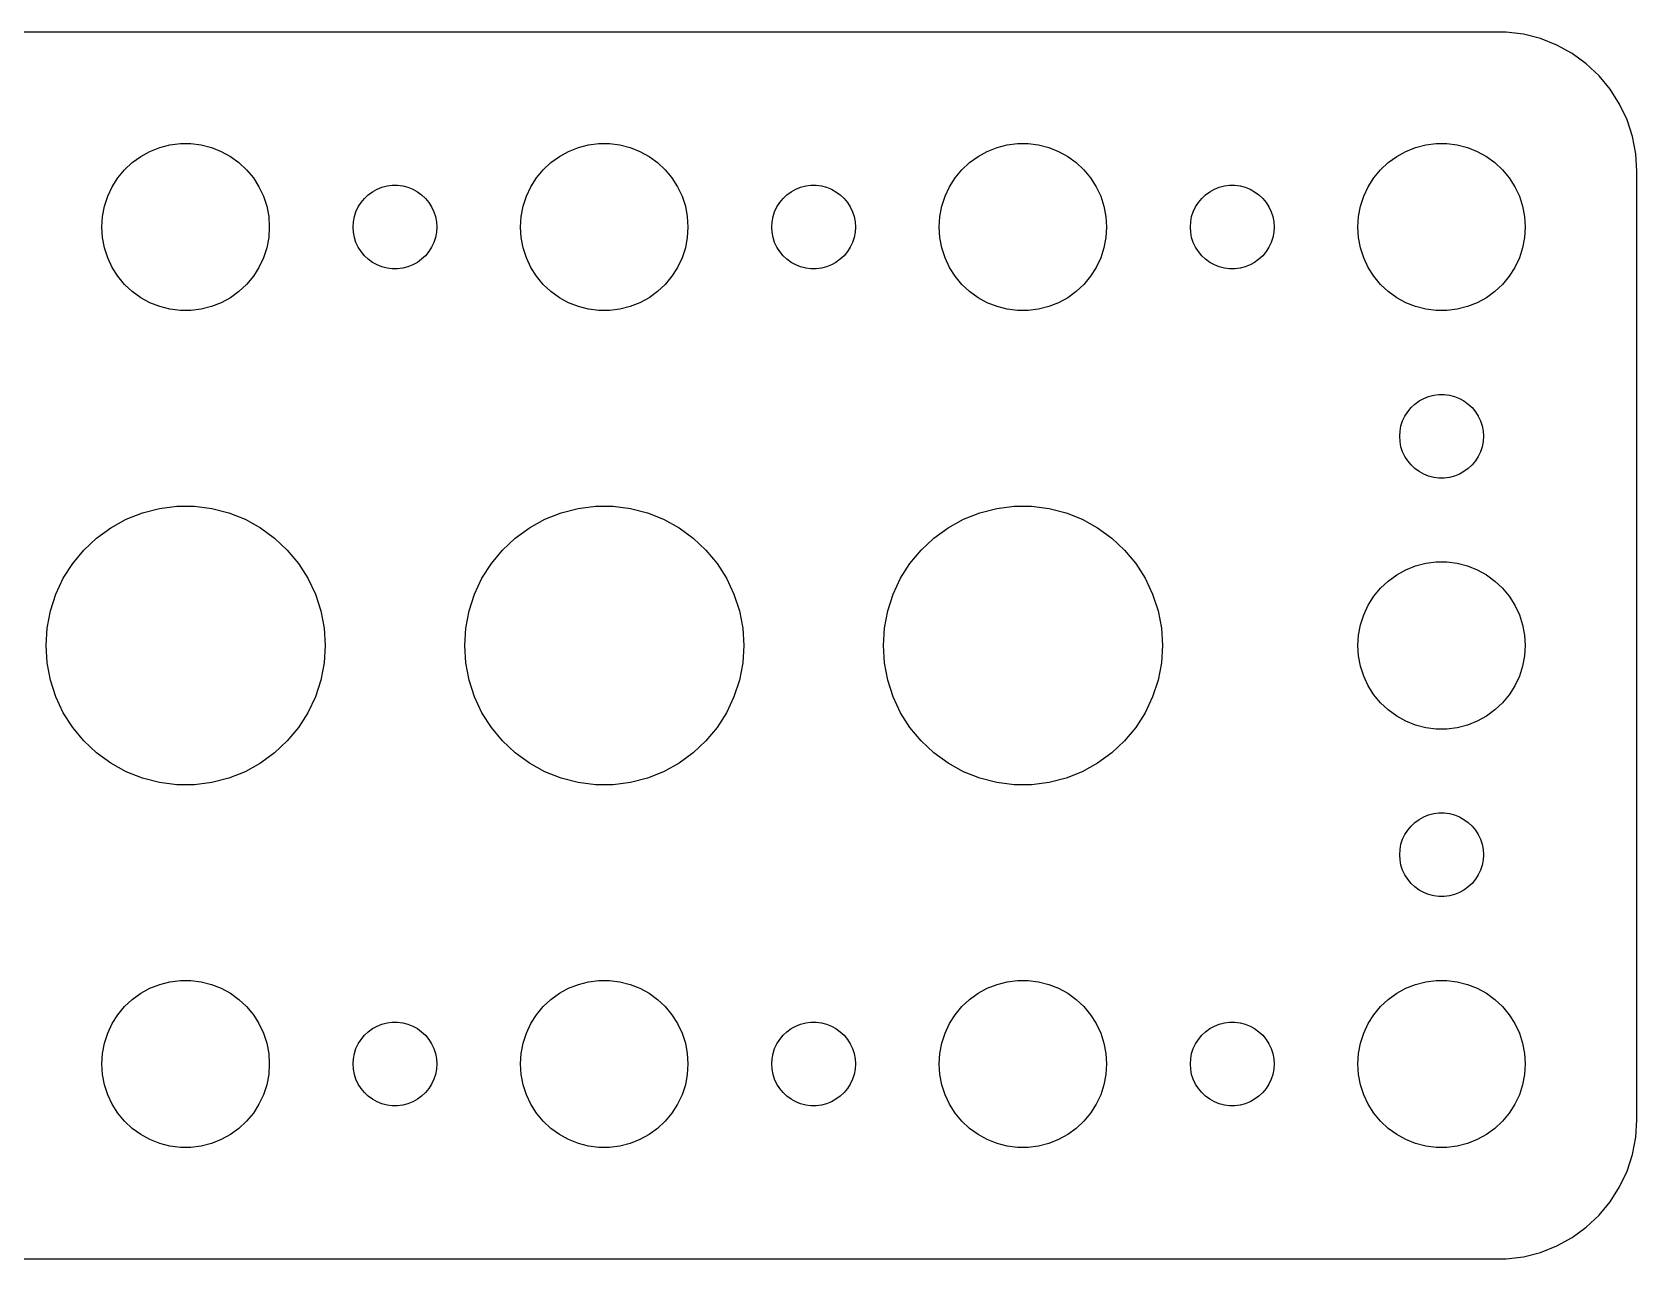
# Model space of a CAD drawing. Header units: metres. Extents: x -52 to 52, y 32 to 76.
# Drawn here: x -5.5 to 52, y 32 to 76 of the extents above; entities that cross this region are included whole.
import ezdxf

# ---------------------------------------------------------------- set-up
doc = ezdxf.new("R2010")
doc.units = ezdxf.units.M

msp = doc.modelspace()

# ---------------------------------------------------------------- linework, layer by layer
for p, q in [((47.3139, 75.9901), (-47.3139, 75.9901)), ((47.9369, 75.9114), (47.3139, 75.9901)), ((48.5451, 75.7553), (47.9369, 75.9114)), ((49.1289, 75.5241), (48.5451, 75.7553)), ((49.6791, 75.2216), (49.1289, 75.5241)), ((50.1871, 74.8526), (49.6791, 75.2216)), ((50.6448, 74.4227), (50.1871, 74.8526)), ((51.0451, 73.9389), (50.6448, 74.4227)), ((51.3815, 73.4088), (51.0451, 73.9389)), ((51.6489, 72.8406), (51.3815, 73.4088)), ((51.8429, 72.2434), (51.6489, 72.8406)), ((-0.92705, 71.8532), (-0.56213, 71.9469)), ((-0.56213, 71.9469), (-0.18837, 71.9941)), ((-0.18837, 71.9941), (0.18837, 71.9941)), ((0.18837, 71.9941), (0.56213, 71.9469)), ((0.56213, 71.9469), (0.92705, 71.8532)), ((14.0729, 71.8532), (14.4379, 71.9469)), ((14.4379, 71.9469), (14.8116, 71.9941)), ((14.8116, 71.9941), (15.1884, 71.9941)), ((15.1884, 71.9941), (15.5621, 71.9469)), ((15.5621, 71.9469), (15.927, 71.8532)), ((29.0729, 71.8532), (29.4379, 71.9469)), ((29.4379, 71.9469), (29.8116, 71.9941)), ((29.8116, 71.9941), (30.1884, 71.9941)), ((30.1884, 71.9941), (30.5621, 71.9469)), ((30.5621, 71.9469), (30.927, 71.8532)), ((44.0729, 71.8532), (44.4379, 71.9469)), ((44.4379, 71.9469), (44.8116, 71.9941)), ((44.8116, 71.9941), (45.1884, 71.9941)), ((45.1884, 71.9941), (45.5621, 71.9469)), ((45.5621, 71.9469), (45.927, 71.8532)), ((51.9606, 71.6267), (51.8429, 72.2434)), ((-2.1869, 71.0536), (-1.91226, 71.3115)), ((-1.91226, 71.3115), (-1.60747, 71.533)), ((-1.60747, 71.533), (-1.27733, 71.7145)), ((-1.27733, 71.7145), (-0.92705, 71.8532)), ((0.92705, 71.8532), (1.27733, 71.7145)), ((1.27733, 71.7145), (1.60747, 71.533)), ((1.60747, 71.533), (1.91226, 71.3115)), ((1.91226, 71.3115), (2.1869, 71.0536)), ((12.8131, 71.0536), (13.0877, 71.3115)), ((13.0877, 71.3115), (13.3925, 71.533)), ((13.3925, 71.533), (13.7227, 71.7145)), ((13.7227, 71.7145), (14.0729, 71.8532)), ((15.927, 71.8532), (16.2773, 71.7145)), ((16.2773, 71.7145), (16.6075, 71.533)), ((16.6075, 71.533), (16.9123, 71.3115)), ((16.9123, 71.3115), (17.1869, 71.0536)), ((27.8131, 71.0536), (28.0877, 71.3115)), ((28.0877, 71.3115), (28.3925, 71.533)), ((28.3925, 71.533), (28.7227, 71.7145)), ((28.7227, 71.7145), (29.0729, 71.8532)), ((30.927, 71.8532), (31.2773, 71.7145)), ((31.2773, 71.7145), (31.6075, 71.533)), ((31.6075, 71.533), (31.9123, 71.3115)), ((31.9123, 71.3115), (32.1869, 71.0536)), ((42.8131, 71.0536), (43.0877, 71.3115)), ((43.0877, 71.3115), (43.3925, 71.533)), ((43.3925, 71.533), (43.7227, 71.7145)), ((43.7227, 71.7145), (44.0729, 71.8532)), ((45.927, 71.8532), (46.2773, 71.7145)), ((46.2773, 71.7145), (46.6075, 71.533)), ((46.6075, 71.533), (46.9123, 71.3115)), ((46.9123, 71.3115), (47.1869, 71.0536)), ((52, 71), (51.9606, 71.6267)), ((-2.62891, 70.4453), (-2.42705, 70.7634)), ((-2.42705, 70.7634), (-2.1869, 71.0536)), ((2.1869, 71.0536), (2.42705, 70.7634)), ((2.42705, 70.7634), (2.62891, 70.4453)), ((12.3711, 70.4453), (12.5729, 70.7634)), ((12.5729, 70.7634), (12.8131, 71.0536)), ((17.1869, 71.0536), (17.427, 70.7634)), ((17.427, 70.7634), (17.6289, 70.4453)), ((27.3711, 70.4453), (27.5729, 70.7634)), ((27.5729, 70.7634), (27.8131, 71.0536)), ((32.1869, 71.0536), (32.427, 70.7634)), ((32.427, 70.7634), (32.6289, 70.4453)), ((42.3711, 70.4453), (42.5729, 70.7634)), ((42.5729, 70.7634), (42.8131, 71.0536)), ((47.1869, 71.0536), (47.427, 70.7634)), ((47.427, 70.7634), (47.6289, 70.4453)), ((52, 37), (52, 71)), ((-2.78932, 70.1044), (-2.62891, 70.4453)), ((2.62891, 70.4453), (2.78932, 70.1044)), ((6.40654, 70.0268), (6.54385, 70.1558)), ((6.54385, 70.1558), (6.69626, 70.2665)), ((6.69626, 70.2665), (6.86133, 70.3572)), ((6.86133, 70.3572), (7.03647, 70.4266)), ((7.03647, 70.4266), (7.21892, 70.4734)), ((7.21892, 70.4734), (7.40581, 70.497)), ((7.40581, 70.497), (7.59418, 70.497)), ((7.59418, 70.497), (7.78107, 70.4734)), ((7.78107, 70.4734), (7.96352, 70.4266)), ((7.96352, 70.4266), (8.13866, 70.3572)), ((8.13866, 70.3572), (8.30373, 70.2665)), ((8.30373, 70.2665), (8.45613, 70.1558)), ((8.45613, 70.1558), (8.59344, 70.0268)), ((12.2107, 70.1044), (12.3711, 70.4453)), ((17.6289, 70.4453), (17.7893, 70.1044)), ((21.4065, 70.0268), (21.5439, 70.1558)), ((21.5439, 70.1558), (21.6963, 70.2665)), ((21.6963, 70.2665), (21.8613, 70.3572)), ((21.8613, 70.3572), (22.0365, 70.4266)), ((22.0365, 70.4266), (22.2189, 70.4734)), ((22.2189, 70.4734), (22.4058, 70.497)), ((22.4058, 70.497), (22.5942, 70.497)), ((22.5942, 70.497), (22.7811, 70.4734)), ((22.7811, 70.4734), (22.9635, 70.4266)), ((22.9635, 70.4266), (23.1387, 70.3572)), ((23.1387, 70.3572), (23.3037, 70.2665)), ((23.3037, 70.2665), (23.4561, 70.1558)), ((23.4561, 70.1558), (23.5934, 70.0268)), ((27.2107, 70.1044), (27.3711, 70.4453)), ((32.6289, 70.4453), (32.7893, 70.1044)), ((36.4065, 70.0268), (36.5439, 70.1558)), ((36.5439, 70.1558), (36.6963, 70.2665)), ((36.6963, 70.2665), (36.8613, 70.3572)), ((36.8613, 70.3572), (37.0365, 70.4266)), ((37.0365, 70.4266), (37.2189, 70.4734)), ((37.2189, 70.4734), (37.4058, 70.497)), ((37.4058, 70.497), (37.5942, 70.497)), ((37.5942, 70.497), (37.7811, 70.4734)), ((37.7811, 70.4734), (37.9635, 70.4266)), ((37.9635, 70.4266), (38.1387, 70.3572)), ((38.1387, 70.3572), (38.3037, 70.2665)), ((38.3037, 70.2665), (38.4561, 70.1558)), ((38.4561, 70.1558), (38.5934, 70.0268)), ((42.2107, 70.1044), (42.3711, 70.4453)), ((47.6289, 70.4453), (47.7893, 70.1044)), ((-2.97633, 69.376), (-2.90575, 69.7461)), ((-2.90575, 69.7461), (-2.78932, 70.1044)), ((2.78932, 70.1044), (2.90575, 69.7461)), ((2.90575, 69.7461), (2.97633, 69.376)), ((6.10533, 69.5522), (6.18553, 69.7226)), ((6.18553, 69.7226), (6.28647, 69.8817)), ((6.28647, 69.8817), (6.40654, 70.0268)), ((8.59344, 70.0268), (8.71352, 69.8817)), ((8.71352, 69.8817), (8.81445, 69.7226)), ((8.81445, 69.7226), (8.89465, 69.5522)), ((12.0237, 69.376), (12.0942, 69.7461)), ((12.0942, 69.7461), (12.2107, 70.1044)), ((17.7893, 70.1044), (17.9057, 69.7461)), ((17.9057, 69.7461), (17.9763, 69.376)), ((21.1053, 69.5522), (21.1855, 69.7226)), ((21.1855, 69.7226), (21.2865, 69.8817)), ((21.2865, 69.8817), (21.4065, 70.0268)), ((23.5934, 70.0268), (23.7135, 69.8817)), ((23.7135, 69.8817), (23.8145, 69.7226)), ((23.8145, 69.7226), (23.8947, 69.5522)), ((27.0237, 69.376), (27.0942, 69.7461)), ((27.0942, 69.7461), (27.2107, 70.1044)), ((32.7893, 70.1044), (32.9057, 69.7461)), ((32.9057, 69.7461), (32.9763, 69.376)), ((36.1053, 69.5522), (36.1855, 69.7226)), ((36.1855, 69.7226), (36.2865, 69.8817)), ((36.2865, 69.8817), (36.4065, 70.0268)), ((38.5934, 70.0268), (38.7135, 69.8817)), ((38.7135, 69.8817), (38.8145, 69.7226)), ((38.8145, 69.7226), (38.8947, 69.5522)), ((42.0237, 69.376), (42.0942, 69.7461)), ((42.0942, 69.7461), (42.2107, 70.1044)), ((47.7893, 70.1044), (47.9057, 69.7461)), ((47.9057, 69.7461), (47.9763, 69.376)), ((-3, 69), (-2.97633, 69.376)), ((-2.97633, 68.624), (-3, 69)), ((2.97633, 69.376), (3, 69)), ((3, 69), (2.97633, 68.624)), ((6, 69), (6.01183, 69.188)), ((6.01183, 68.812), (6, 69)), ((6.01183, 69.188), (6.04712, 69.373)), ((6.04712, 69.373), (6.10533, 69.5522)), ((8.89465, 69.5522), (8.95287, 69.373)), ((8.95287, 69.373), (8.98816, 69.188)), ((8.98816, 69.188), (9, 69)), ((9, 69), (8.98816, 68.812)), ((12, 69), (12.0237, 69.376)), ((12.0237, 68.624), (12, 69)), ((17.9763, 69.376), (18, 69)), ((18, 69), (17.9763, 68.624)), ((21, 69), (21.0118, 69.188)), ((21.0118, 68.812), (21, 69)), ((21.0118, 69.188), (21.0471, 69.373)), ((21.0471, 69.373), (21.1053, 69.5522)), ((23.8947, 69.5522), (23.9529, 69.373)), ((23.9529, 69.373), (23.9882, 69.188)), ((23.9882, 69.188), (24, 69)), ((24, 69), (23.9882, 68.812)), ((27, 69), (27.0237, 69.376)), ((27.0237, 68.624), (27, 69)), ((32.9763, 69.376), (33, 69)), ((33, 69), (32.9763, 68.624)), ((36, 69), (36.0118, 69.188)), ((36.0118, 68.812), (36, 69)), ((36.0118, 69.188), (36.0471, 69.373)), ((36.0471, 69.373), (36.1053, 69.5522)), ((38.8947, 69.5522), (38.9529, 69.373)), ((38.9529, 69.373), (38.9882, 69.188)), ((38.9882, 69.188), (39, 69)), ((39, 69), (38.9882, 68.812)), ((42, 69), (42.0237, 69.376)), ((42.0237, 68.624), (42, 69)), ((47.9763, 69.376), (48, 69)), ((48, 69), (47.9763, 68.624)), ((-2.90575, 68.2539), (-2.97633, 68.624)), ((2.97633, 68.624), (2.90575, 68.2539)), ((6.04712, 68.627), (6.01183, 68.812)), ((6.10533, 68.4478), (6.04712, 68.627)), ((6.18553, 68.2774), (6.10533, 68.4478)), ((8.89465, 68.4478), (8.81445, 68.2774)), ((8.95287, 68.627), (8.89465, 68.4478)), ((8.98816, 68.812), (8.95287, 68.627)), ((12.0942, 68.2539), (12.0237, 68.624)), ((17.9763, 68.624), (17.9057, 68.2539)), ((21.0471, 68.627), (21.0118, 68.812)), ((21.1053, 68.4478), (21.0471, 68.627)), ((21.1855, 68.2774), (21.1053, 68.4478)), ((23.8947, 68.4478), (23.8145, 68.2774)), ((23.9529, 68.627), (23.8947, 68.4478)), ((23.9882, 68.812), (23.9529, 68.627)), ((27.0942, 68.2539), (27.0237, 68.624)), ((32.9763, 68.624), (32.9057, 68.2539)), ((36.0471, 68.627), (36.0118, 68.812)), ((36.1053, 68.4478), (36.0471, 68.627)), ((36.1855, 68.2774), (36.1053, 68.4478)), ((38.8947, 68.4478), (38.8145, 68.2774)), ((38.9529, 68.627), (38.8947, 68.4478)), ((38.9882, 68.812), (38.9529, 68.627)), ((42.0942, 68.2539), (42.0237, 68.624)), ((47.9763, 68.624), (47.9057, 68.2539)), ((-2.78932, 67.8956), (-2.90575, 68.2539)), ((-2.62891, 67.5547), (-2.78932, 67.8956)), ((2.78932, 67.8956), (2.62891, 67.5547)), ((2.90575, 68.2539), (2.78932, 67.8956)), ((6.28647, 68.1183), (6.18553, 68.2774)), ((6.40654, 67.9732), (6.28647, 68.1183)), ((6.54385, 67.8442), (6.40654, 67.9732)), ((8.59344, 67.9732), (8.45613, 67.8442)), ((8.71352, 68.1183), (8.59344, 67.9732)), ((8.81445, 68.2774), (8.71352, 68.1183)), ((12.2107, 67.8956), (12.0942, 68.2539)), ((12.3711, 67.5547), (12.2107, 67.8956)), ((17.7893, 67.8956), (17.6289, 67.5547)), ((17.9057, 68.2539), (17.7893, 67.8956)), ((21.2865, 68.1183), (21.1855, 68.2774)), ((21.4065, 67.9732), (21.2865, 68.1183)), ((21.5439, 67.8442), (21.4065, 67.9732)), ((23.5934, 67.9732), (23.4561, 67.8442)), ((23.7135, 68.1183), (23.5934, 67.9732)), ((23.8145, 68.2774), (23.7135, 68.1183)), ((27.2107, 67.8956), (27.0942, 68.2539)), ((27.3711, 67.5547), (27.2107, 67.8956)), ((32.7893, 67.8956), (32.6289, 67.5547)), ((32.9057, 68.2539), (32.7893, 67.8956)), ((36.2865, 68.1183), (36.1855, 68.2774)), ((36.4065, 67.9732), (36.2865, 68.1183)), ((36.5439, 67.8442), (36.4065, 67.9732)), ((38.5934, 67.9732), (38.4561, 67.8442)), ((38.7135, 68.1183), (38.5934, 67.9732)), ((38.8145, 68.2774), (38.7135, 68.1183)), ((42.2107, 67.8956), (42.0942, 68.2539)), ((42.3711, 67.5547), (42.2107, 67.8956)), ((47.7893, 67.8956), (47.6289, 67.5547)), ((47.9057, 68.2539), (47.7893, 67.8956)), ((-2.42705, 67.2366), (-2.62891, 67.5547)), ((2.62891, 67.5547), (2.42705, 67.2366)), ((6.69626, 67.7335), (6.54385, 67.8442)), ((6.86133, 67.6427), (6.69626, 67.7335)), ((7.03647, 67.5734), (6.86133, 67.6427)), ((7.21892, 67.5266), (7.03647, 67.5734)), ((7.40581, 67.5029), (7.21892, 67.5266)), ((7.59418, 67.5029), (7.40581, 67.5029)), ((7.78107, 67.5266), (7.59418, 67.5029)), ((7.96352, 67.5734), (7.78107, 67.5266)), ((8.13866, 67.6427), (7.96352, 67.5734)), ((8.30373, 67.7335), (8.13866, 67.6427)), ((8.45613, 67.8442), (8.30373, 67.7335)), ((12.5729, 67.2366), (12.3711, 67.5547)), ((17.6289, 67.5547), (17.427, 67.2366)), ((21.6963, 67.7335), (21.5439, 67.8442)), ((21.8613, 67.6427), (21.6963, 67.7335)), ((22.0365, 67.5734), (21.8613, 67.6427)), ((22.2189, 67.5266), (22.0365, 67.5734)), ((22.4058, 67.5029), (22.2189, 67.5266)), ((22.5942, 67.5029), (22.4058, 67.5029)), ((22.7811, 67.5266), (22.5942, 67.5029)), ((22.9635, 67.5734), (22.7811, 67.5266)), ((23.1387, 67.6427), (22.9635, 67.5734)), ((23.3037, 67.7335), (23.1387, 67.6427)), ((23.4561, 67.8442), (23.3037, 67.7335)), ((27.5729, 67.2366), (27.3711, 67.5547)), ((32.6289, 67.5547), (32.427, 67.2366)), ((36.6963, 67.7335), (36.5439, 67.8442)), ((36.8613, 67.6427), (36.6963, 67.7335)), ((37.0365, 67.5734), (36.8613, 67.6427)), ((37.2189, 67.5266), (37.0365, 67.5734)), ((37.4058, 67.5029), (37.2189, 67.5266)), ((37.5942, 67.5029), (37.4058, 67.5029)), ((37.7811, 67.5266), (37.5942, 67.5029)), ((37.9635, 67.5734), (37.7811, 67.5266)), ((38.1387, 67.6427), (37.9635, 67.5734)), ((38.3037, 67.7335), (38.1387, 67.6427)), ((38.4561, 67.8442), (38.3037, 67.7335)), ((42.5729, 67.2366), (42.3711, 67.5547)), ((47.6289, 67.5547), (47.427, 67.2366)), ((-2.1869, 66.9464), (-2.42705, 67.2366)), ((-1.91226, 66.6884), (-2.1869, 66.9464)), ((2.1869, 66.9464), (1.91226, 66.6884)), ((2.42705, 67.2366), (2.1869, 66.9464)), ((12.8131, 66.9464), (12.5729, 67.2366)), ((13.0877, 66.6884), (12.8131, 66.9464)), ((17.1869, 66.9464), (16.9123, 66.6884)), ((17.427, 67.2366), (17.1869, 66.9464)), ((27.8131, 66.9464), (27.5729, 67.2366)), ((28.0877, 66.6884), (27.8131, 66.9464)), ((32.1869, 66.9464), (31.9123, 66.6884)), ((32.427, 67.2366), (32.1869, 66.9464)), ((42.8131, 66.9464), (42.5729, 67.2366)), ((43.0877, 66.6884), (42.8131, 66.9464)), ((47.1869, 66.9464), (46.9123, 66.6884)), ((47.427, 67.2366), (47.1869, 66.9464)), ((-1.60747, 66.467), (-1.91226, 66.6884)), ((-1.27733, 66.2855), (-1.60747, 66.467)), ((-0.92705, 66.1468), (-1.27733, 66.2855)), ((-0.56213, 66.0531), (-0.92705, 66.1468)), ((0.92705, 66.1468), (0.56213, 66.0531)), ((1.27733, 66.2855), (0.92705, 66.1468)), ((1.60747, 66.467), (1.27733, 66.2855)), ((1.91226, 66.6884), (1.60747, 66.467)), ((13.3925, 66.467), (13.0877, 66.6884)), ((13.7227, 66.2855), (13.3925, 66.467)), ((14.0729, 66.1468), (13.7227, 66.2855)), ((14.4379, 66.0531), (14.0729, 66.1468)), ((15.927, 66.1468), (15.5621, 66.0531)), ((16.2773, 66.2855), (15.927, 66.1468)), ((16.6075, 66.467), (16.2773, 66.2855)), ((16.9123, 66.6884), (16.6075, 66.467)), ((28.3925, 66.467), (28.0877, 66.6884)), ((28.7227, 66.2855), (28.3925, 66.467)), ((29.0729, 66.1468), (28.7227, 66.2855)), ((29.4379, 66.0531), (29.0729, 66.1468)), ((30.927, 66.1468), (30.5621, 66.0531)), ((31.2773, 66.2855), (30.927, 66.1468)), ((31.6075, 66.467), (31.2773, 66.2855)), ((31.9123, 66.6884), (31.6075, 66.467)), ((43.3925, 66.467), (43.0877, 66.6884)), ((43.7227, 66.2855), (43.3925, 66.467)), ((44.0729, 66.1468), (43.7227, 66.2855)), ((44.4379, 66.0531), (44.0729, 66.1468)), ((45.927, 66.1468), (45.5621, 66.0531)), ((46.2773, 66.2855), (45.927, 66.1468)), ((46.6075, 66.467), (46.2773, 66.2855)), ((46.9123, 66.6884), (46.6075, 66.467)), ((-0.18837, 66.0059), (-0.56213, 66.0531)), ((0.18837, 66.0059), (-0.18837, 66.0059)), ((0.56213, 66.0531), (0.18837, 66.0059)), ((14.8116, 66.0059), (14.4379, 66.0531)), ((15.1884, 66.0059), (14.8116, 66.0059)), ((15.5621, 66.0531), (15.1884, 66.0059)), ((29.8116, 66.0059), (29.4379, 66.0531)), ((30.1884, 66.0059), (29.8116, 66.0059)), ((30.5621, 66.0531), (30.1884, 66.0059)), ((44.8116, 66.0059), (44.4379, 66.0531)), ((45.1884, 66.0059), (44.8116, 66.0059)), ((45.5621, 66.0531), (45.1884, 66.0059)), ((44.0439, 62.6558), (44.1963, 62.7665)), ((44.1963, 62.7665), (44.3613, 62.8572)), ((44.3613, 62.8572), (44.5365, 62.9266)), ((44.5365, 62.9266), (44.7189, 62.9734)), ((44.7189, 62.9734), (44.9058, 62.997)), ((44.9058, 62.997), (45.0942, 62.997)), ((45.0942, 62.997), (45.2811, 62.9734)), ((45.2811, 62.9734), (45.4635, 62.9266)), ((45.4635, 62.9266), (45.6387, 62.8572)), ((45.6387, 62.8572), (45.8037, 62.7665)), ((45.8037, 62.7665), (45.9561, 62.6558)), ((43.6053, 62.0522), (43.6855, 62.2226)), ((43.6855, 62.2226), (43.7865, 62.3817)), ((43.7865, 62.3817), (43.9065, 62.5268)), ((43.9065, 62.5268), (44.0439, 62.6558)), ((45.9561, 62.6558), (46.0934, 62.5268)), ((46.0934, 62.5268), (46.2135, 62.3817)), ((46.2135, 62.3817), (46.3145, 62.2226)), ((46.3145, 62.2226), (46.3947, 62.0522)), ((43.5, 61.5), (43.5118, 61.688)), ((43.5118, 61.688), (43.5471, 61.873)), ((43.5471, 61.873), (43.6053, 62.0522)), ((46.3947, 62.0522), (46.4529, 61.873)), ((46.4529, 61.873), (46.4882, 61.688)), ((46.4882, 61.688), (46.5, 61.5)), ((43.5118, 61.312), (43.5, 61.5)), ((43.5471, 61.127), (43.5118, 61.312)), ((43.6053, 60.9478), (43.5471, 61.127)), ((46.4529, 61.127), (46.3947, 60.9478)), ((46.4882, 61.312), (46.4529, 61.127)), ((46.5, 61.5), (46.4882, 61.312)), ((43.6855, 60.7774), (43.6053, 60.9478)), ((43.7865, 60.6183), (43.6855, 60.7774)), ((43.9065, 60.4732), (43.7865, 60.6183)), ((44.0439, 60.3442), (43.9065, 60.4732)), ((46.0934, 60.4732), (45.9561, 60.3442)), ((46.2135, 60.6183), (46.0934, 60.4732)), ((46.3145, 60.7774), (46.2135, 60.6183)), ((46.3947, 60.9478), (46.3145, 60.7774)), ((44.1963, 60.2335), (44.0439, 60.3442)), ((44.3613, 60.1427), (44.1963, 60.2335)), ((44.5365, 60.0734), (44.3613, 60.1427)), ((44.7189, 60.0266), (44.5365, 60.0734)), ((44.9058, 60.0029), (44.7189, 60.0266)), ((45.0942, 60.0029), (44.9058, 60.0029)), ((45.2811, 60.0266), (45.0942, 60.0029)), ((45.4635, 60.0734), (45.2811, 60.0266)), ((45.6387, 60.1427), (45.4635, 60.0734)), ((45.8037, 60.2335), (45.6387, 60.1427)), ((45.9561, 60.3442), (45.8037, 60.2335)), ((-2.12889, 58.5241), (-1.54507, 58.7553)), ((-1.54507, 58.7553), (-0.9369, 58.9114)), ((-0.9369, 58.9114), (-0.31395, 58.9901)), ((-0.31395, 58.9901), (0.31395, 58.9901)), ((0.31395, 58.9901), (0.9369, 58.9114)), ((0.9369, 58.9114), (1.54507, 58.7553)), ((1.54507, 58.7553), (2.12889, 58.5241)), ((12.8711, 58.5241), (13.4549, 58.7553)), ((13.4549, 58.7553), (14.0631, 58.9114)), ((14.0631, 58.9114), (14.686, 58.9901)), ((14.686, 58.9901), (15.3139, 58.9901)), ((15.3139, 58.9901), (15.9369, 58.9114)), ((15.9369, 58.9114), (16.5451, 58.7553)), ((16.5451, 58.7553), (17.1289, 58.5241)), ((27.8711, 58.5241), (28.4549, 58.7553)), ((28.4549, 58.7553), (29.0631, 58.9114)), ((29.0631, 58.9114), (29.686, 58.9901)), ((29.686, 58.9901), (30.3139, 58.9901)), ((30.3139, 58.9901), (30.9369, 58.9114)), ((30.9369, 58.9114), (31.5451, 58.7553)), ((31.5451, 58.7553), (32.1289, 58.5241)), ((-3.18712, 57.8526), (-2.67912, 58.2216)), ((-2.67912, 58.2216), (-2.12889, 58.5241)), ((2.12889, 58.5241), (2.67912, 58.2216)), ((2.67912, 58.2216), (3.18712, 57.8526)), ((11.8129, 57.8526), (12.3209, 58.2216)), ((12.3209, 58.2216), (12.8711, 58.5241)), ((17.1289, 58.5241), (17.6791, 58.2216)), ((17.6791, 58.2216), (18.1871, 57.8526)), ((26.8129, 57.8526), (27.3209, 58.2216)), ((27.3209, 58.2216), (27.8711, 58.5241)), ((32.1289, 58.5241), (32.6791, 58.2216)), ((32.6791, 58.2216), (33.1871, 57.8526)), ((-3.64484, 57.4227), (-3.18712, 57.8526)), ((3.18712, 57.8526), (3.64484, 57.4227)), ((11.3551, 57.4227), (11.8129, 57.8526)), ((18.1871, 57.8526), (18.6448, 57.4227)), ((26.3551, 57.4227), (26.8129, 57.8526)), ((33.1871, 57.8526), (33.6448, 57.4227)), ((-4.38153, 56.4088), (-4.04507, 56.9389)), ((-4.04507, 56.9389), (-3.64484, 57.4227)), ((3.64484, 57.4227), (4.04507, 56.9389)), ((4.04507, 56.9389), (4.38153, 56.4088)), ((10.6185, 56.4088), (10.9549, 56.9389)), ((10.9549, 56.9389), (11.3551, 57.4227)), ((18.6448, 57.4227), (19.0451, 56.9389)), ((19.0451, 56.9389), (19.3815, 56.4088)), ((25.6185, 56.4088), (25.9549, 56.9389)), ((25.9549, 56.9389), (26.3551, 57.4227)), ((33.6448, 57.4227), (34.0451, 56.9389)), ((34.0451, 56.9389), (34.3815, 56.4088)), ((44.0729, 56.8532), (44.4379, 56.9469)), ((44.4379, 56.9469), (44.8116, 56.9941)), ((44.8116, 56.9941), (45.1884, 56.9941)), ((45.1884, 56.9941), (45.5621, 56.9469)), ((45.5621, 56.9469), (45.927, 56.8532)), ((-4.64888, 55.8406), (-4.38153, 56.4088)), ((4.38153, 56.4088), (4.64888, 55.8406)), ((10.3511, 55.8406), (10.6185, 56.4088)), ((19.3815, 56.4088), (19.6489, 55.8406)), ((25.3511, 55.8406), (25.6185, 56.4088)), ((34.3815, 56.4088), (34.6489, 55.8406)), ((43.0877, 56.3115), (43.3925, 56.533)), ((43.3925, 56.533), (43.7227, 56.7145)), ((43.7227, 56.7145), (44.0729, 56.8532)), ((45.927, 56.8532), (46.2773, 56.7145)), ((46.2773, 56.7145), (46.6075, 56.533)), ((46.6075, 56.533), (46.9123, 56.3115)), ((-4.84291, 55.2434), (-4.64888, 55.8406)), ((4.64888, 55.8406), (4.84291, 55.2434)), ((10.1571, 55.2434), (10.3511, 55.8406)), ((19.6489, 55.8406), (19.8429, 55.2434)), ((25.1571, 55.2434), (25.3511, 55.8406)), ((34.6489, 55.8406), (34.8429, 55.2434)), ((42.5729, 55.7634), (42.8131, 56.0536)), ((42.8131, 56.0536), (43.0877, 56.3115)), ((46.9123, 56.3115), (47.1869, 56.0536)), ((47.1869, 56.0536), (47.427, 55.7634)), ((-4.96057, 54.6267), (-4.84291, 55.2434)), ((4.84291, 55.2434), (4.96057, 54.6267)), ((10.0394, 54.6267), (10.1571, 55.2434)), ((19.8429, 55.2434), (19.9606, 54.6267)), ((25.0394, 54.6267), (25.1571, 55.2434)), ((34.8429, 55.2434), (34.9606, 54.6267)), ((42.2107, 55.1044), (42.3711, 55.4453)), ((42.3711, 55.4453), (42.5729, 55.7634)), ((47.427, 55.7634), (47.6289, 55.4453)), ((47.6289, 55.4453), (47.7893, 55.1044)), ((-5, 54), (-4.96057, 54.6267)), ((4.96057, 54.6267), (5, 54)), ((10, 54), (10.0394, 54.6267)), ((19.9606, 54.6267), (20, 54)), ((25, 54), (25.0394, 54.6267)), ((34.9606, 54.6267), (35, 54)), ((42.0237, 54.376), (42.0942, 54.7461)), ((42.0942, 54.7461), (42.2107, 55.1044)), ((47.7893, 55.1044), (47.9057, 54.7461)), ((47.9057, 54.7461), (47.9763, 54.376)), ((42, 54), (42.0237, 54.376)), ((47.9763, 54.376), (48, 54)), ((-4.96057, 53.3733), (-5, 54)), ((5, 54), (4.96057, 53.3733)), ((10.0394, 53.3733), (10, 54)), ((20, 54), (19.9606, 53.3733)), ((25.0394, 53.3733), (25, 54)), ((35, 54), (34.9606, 53.3733)), ((42.0237, 53.624), (42, 54)), ((42.0942, 53.2539), (42.0237, 53.624)), ((47.9763, 53.624), (47.9057, 53.2539)), ((48, 54), (47.9763, 53.624)), ((-4.84291, 52.7566), (-4.96057, 53.3733)), ((4.96057, 53.3733), (4.84291, 52.7566)), ((10.1571, 52.7566), (10.0394, 53.3733)), ((19.9606, 53.3733), (19.8429, 52.7566)), ((25.1571, 52.7566), (25.0394, 53.3733)), ((34.9606, 53.3733), (34.8429, 52.7566)), ((42.2107, 52.8956), (42.0942, 53.2539)), ((47.9057, 53.2539), (47.7893, 52.8956)), ((-4.64888, 52.1594), (-4.84291, 52.7566)), ((4.84291, 52.7566), (4.64888, 52.1594)), ((10.3511, 52.1594), (10.1571, 52.7566)), ((19.8429, 52.7566), (19.6489, 52.1594)), ((25.3511, 52.1594), (25.1571, 52.7566)), ((34.8429, 52.7566), (34.6489, 52.1594)), ((42.3711, 52.5547), (42.2107, 52.8956)), ((42.5729, 52.2366), (42.3711, 52.5547)), ((47.6289, 52.5547), (47.427, 52.2366)), ((47.7893, 52.8956), (47.6289, 52.5547)), ((-4.38153, 51.5912), (-4.64888, 52.1594)), ((4.64888, 52.1594), (4.38153, 51.5912)), ((10.6185, 51.5912), (10.3511, 52.1594)), ((19.6489, 52.1594), (19.3815, 51.5912)), ((25.6185, 51.5912), (25.3511, 52.1594)), ((34.6489, 52.1594), (34.3815, 51.5912)), ((42.8131, 51.9464), (42.5729, 52.2366)), ((43.0877, 51.6885), (42.8131, 51.9464)), ((47.1869, 51.9464), (46.9123, 51.6885)), ((47.427, 52.2366), (47.1869, 51.9464)), ((-4.04507, 51.0611), (-4.38153, 51.5912)), ((4.38153, 51.5912), (4.04507, 51.0611)), ((10.9549, 51.0611), (10.6185, 51.5912)), ((19.3815, 51.5912), (19.0451, 51.0611)), ((25.9549, 51.0611), (25.6185, 51.5912)), ((34.3815, 51.5912), (34.0451, 51.0611)), ((43.3925, 51.467), (43.0877, 51.6885)), ((43.7227, 51.2855), (43.3925, 51.467)), ((44.0729, 51.1468), (43.7227, 51.2855)), ((46.2773, 51.2855), (45.927, 51.1468)), ((46.6075, 51.467), (46.2773, 51.2855)), ((46.9123, 51.6885), (46.6075, 51.467)), ((-3.64484, 50.5773), (-4.04507, 51.0611)), ((4.04507, 51.0611), (3.64484, 50.5773)), ((11.3551, 50.5773), (10.9549, 51.0611)), ((19.0451, 51.0611), (18.6448, 50.5773)), ((26.3551, 50.5773), (25.9549, 51.0611)), ((34.0451, 51.0611), (33.6448, 50.5773)), ((44.4379, 51.0531), (44.0729, 51.1468)), ((44.8116, 51.0059), (44.4379, 51.0531)), ((45.1884, 51.0059), (44.8116, 51.0059)), ((45.5621, 51.0531), (45.1884, 51.0059)), ((45.927, 51.1468), (45.5621, 51.0531)), ((-3.18712, 50.1474), (-3.64484, 50.5773)), ((-2.67912, 49.7784), (-3.18712, 50.1474)), ((3.18712, 50.1474), (2.67912, 49.7784)), ((3.64484, 50.5773), (3.18712, 50.1474)), ((11.8129, 50.1474), (11.3551, 50.5773)), ((12.3209, 49.7784), (11.8129, 50.1474)), ((18.1871, 50.1474), (17.6791, 49.7784)), ((18.6448, 50.5773), (18.1871, 50.1474)), ((26.8129, 50.1474), (26.3551, 50.5773)), ((27.3209, 49.7784), (26.8129, 50.1474)), ((33.1871, 50.1474), (32.6791, 49.7784)), ((33.6448, 50.5773), (33.1871, 50.1474)), ((-2.12889, 49.4759), (-2.67912, 49.7784)), ((-1.54507, 49.2447), (-2.12889, 49.4759)), ((2.12889, 49.4759), (1.54507, 49.2447)), ((2.67912, 49.7784), (2.12889, 49.4759)), ((12.8711, 49.4759), (12.3209, 49.7784)), ((13.4549, 49.2447), (12.8711, 49.4759)), ((17.1289, 49.4759), (16.5451, 49.2447)), ((17.6791, 49.7784), (17.1289, 49.4759)), ((27.8711, 49.4759), (27.3209, 49.7784)), ((28.4549, 49.2447), (27.8711, 49.4759)), ((32.1289, 49.4759), (31.5451, 49.2447)), ((32.6791, 49.7784), (32.1289, 49.4759)), ((-0.9369, 49.0886), (-1.54507, 49.2447)), ((-0.31395, 49.0099), (-0.9369, 49.0886)), ((0.31395, 49.0099), (-0.31395, 49.0099)), ((0.9369, 49.0886), (0.31395, 49.0099)), ((1.54507, 49.2447), (0.9369, 49.0886)), ((14.0631, 49.0886), (13.4549, 49.2447)), ((14.686, 49.0099), (14.0631, 49.0886)), ((15.3139, 49.0099), (14.686, 49.0099)), ((15.9369, 49.0886), (15.3139, 49.0099)), ((16.5451, 49.2447), (15.9369, 49.0886)), ((29.0631, 49.0886), (28.4549, 49.2447)), ((29.686, 49.0099), (29.0631, 49.0886)), ((30.3139, 49.0099), (29.686, 49.0099)), ((30.9369, 49.0886), (30.3139, 49.0099)), ((31.5451, 49.2447), (30.9369, 49.0886)), ((44.0439, 47.6558), (44.1963, 47.7665)), ((44.1963, 47.7665), (44.3613, 47.8573)), ((44.3613, 47.8573), (44.5365, 47.9266)), ((44.5365, 47.9266), (44.7189, 47.9734)), ((44.7189, 47.9734), (44.9058, 47.9971)), ((44.9058, 47.9971), (45.0942, 47.9971)), ((45.0942, 47.9971), (45.2811, 47.9734)), ((45.2811, 47.9734), (45.4635, 47.9266)), ((45.4635, 47.9266), (45.6387, 47.8573)), ((45.6387, 47.8573), (45.8037, 47.7665)), ((45.8037, 47.7665), (45.9561, 47.6558)), ((43.6053, 47.0522), (43.6855, 47.2226)), ((43.6855, 47.2226), (43.7865, 47.3817)), ((43.7865, 47.3817), (43.9065, 47.5268)), ((43.9065, 47.5268), (44.0439, 47.6558)), ((45.9561, 47.6558), (46.0934, 47.5268)), ((46.0934, 47.5268), (46.2135, 47.3817)), ((46.2135, 47.3817), (46.3145, 47.2226)), ((46.3145, 47.2226), (46.3947, 47.0522)), ((43.5, 46.5), (43.5118, 46.688)), ((43.5118, 46.688), (43.5471, 46.873)), ((43.5471, 46.873), (43.6053, 47.0522)), ((46.3947, 47.0522), (46.4529, 46.873)), ((46.4529, 46.873), (46.4882, 46.688)), ((46.4882, 46.688), (46.5, 46.5)), ((43.5118, 46.312), (43.5, 46.5)), ((43.5471, 46.127), (43.5118, 46.312)), ((43.6053, 45.9478), (43.5471, 46.127)), ((46.4529, 46.127), (46.3947, 45.9478)), ((46.4882, 46.312), (46.4529, 46.127)), ((46.5, 46.5), (46.4882, 46.312)), ((43.6855, 45.7774), (43.6053, 45.9478)), ((43.7865, 45.6183), (43.6855, 45.7774)), ((43.9065, 45.4732), (43.7865, 45.6183)), ((44.0439, 45.3442), (43.9065, 45.4732)), ((46.0934, 45.4732), (45.9561, 45.3442)), ((46.2135, 45.6183), (46.0934, 45.4732)), ((46.3145, 45.7774), (46.2135, 45.6183)), ((46.3947, 45.9478), (46.3145, 45.7774)), ((44.1963, 45.2335), (44.0439, 45.3442)), ((44.3613, 45.1428), (44.1963, 45.2335)), ((44.5365, 45.0734), (44.3613, 45.1428)), ((44.7189, 45.0266), (44.5365, 45.0734)), ((44.9058, 45.003), (44.7189, 45.0266)), ((45.0942, 45.003), (44.9058, 45.003)), ((45.2811, 45.0266), (45.0942, 45.003)), ((45.4635, 45.0734), (45.2811, 45.0266)), ((45.6387, 45.1428), (45.4635, 45.0734)), ((45.8037, 45.2335), (45.6387, 45.1428)), ((45.9561, 45.3442), (45.8037, 45.2335)), ((-0.56213, 41.9469), (-0.18837, 41.9941)), ((-0.18837, 41.9941), (0.18837, 41.9941)), ((0.18837, 41.9941), (0.56213, 41.9469)), ((14.4379, 41.9469), (14.8116, 41.9941)), ((14.8116, 41.9941), (15.1884, 41.9941)), ((15.1884, 41.9941), (15.5621, 41.9469)), ((29.4379, 41.9469), (29.8116, 41.9941)), ((29.8116, 41.9941), (30.1884, 41.9941)), ((30.1884, 41.9941), (30.5621, 41.9469)), ((44.4379, 41.9469), (44.8116, 41.9941)), ((44.8116, 41.9941), (45.1884, 41.9941)), ((45.1884, 41.9941), (45.5621, 41.9469)), ((-1.91226, 41.3116), (-1.60747, 41.533)), ((-1.60747, 41.533), (-1.27733, 41.7145)), ((-1.27733, 41.7145), (-0.92705, 41.8532)), ((-0.92705, 41.8532), (-0.56213, 41.9469)), ((0.56213, 41.9469), (0.92705, 41.8532)), ((0.92705, 41.8532), (1.27733, 41.7145)), ((1.27733, 41.7145), (1.60747, 41.533)), ((1.60747, 41.533), (1.91226, 41.3116)), ((13.0877, 41.3116), (13.3925, 41.533)), ((13.3925, 41.533), (13.7227, 41.7145)), ((13.7227, 41.7145), (14.0729, 41.8532)), ((14.0729, 41.8532), (14.4379, 41.9469)), ((15.5621, 41.9469), (15.927, 41.8532)), ((15.927, 41.8532), (16.2773, 41.7145)), ((16.2773, 41.7145), (16.6075, 41.533)), ((16.6075, 41.533), (16.9123, 41.3116)), ((28.0877, 41.3116), (28.3925, 41.533)), ((28.3925, 41.533), (28.7227, 41.7145)), ((28.7227, 41.7145), (29.0729, 41.8532)), ((29.0729, 41.8532), (29.4379, 41.9469)), ((30.5621, 41.9469), (30.927, 41.8532)), ((30.927, 41.8532), (31.2773, 41.7145)), ((31.2773, 41.7145), (31.6075, 41.533)), ((31.6075, 41.533), (31.9123, 41.3116)), ((43.0877, 41.3116), (43.3925, 41.533)), ((43.3925, 41.533), (43.7227, 41.7145)), ((43.7227, 41.7145), (44.0729, 41.8532)), ((44.0729, 41.8532), (44.4379, 41.9469)), ((45.5621, 41.9469), (45.927, 41.8532)), ((45.927, 41.8532), (46.2773, 41.7145)), ((46.2773, 41.7145), (46.6075, 41.533)), ((46.6075, 41.533), (46.9123, 41.3116)), ((-2.42705, 40.7634), (-2.1869, 41.0536)), ((-2.1869, 41.0536), (-1.91226, 41.3116)), ((1.91226, 41.3116), (2.1869, 41.0536)), ((2.1869, 41.0536), (2.42705, 40.7634)), ((12.5729, 40.7634), (12.8131, 41.0536)), ((12.8131, 41.0536), (13.0877, 41.3116)), ((16.9123, 41.3116), (17.1869, 41.0536)), ((17.1869, 41.0536), (17.427, 40.7634)), ((27.5729, 40.7634), (27.8131, 41.0536)), ((27.8131, 41.0536), (28.0877, 41.3116)), ((31.9123, 41.3116), (32.1869, 41.0536)), ((32.1869, 41.0536), (32.427, 40.7634)), ((42.5729, 40.7634), (42.8131, 41.0536)), ((42.8131, 41.0536), (43.0877, 41.3116)), ((46.9123, 41.3116), (47.1869, 41.0536)), ((47.1869, 41.0536), (47.427, 40.7634)), ((-2.78932, 40.1044), (-2.62891, 40.4453)), ((-2.62891, 40.4453), (-2.42705, 40.7634)), ((2.42705, 40.7634), (2.62891, 40.4453)), ((2.62891, 40.4453), (2.78932, 40.1044)), ((6.54385, 40.1558), (6.69626, 40.2665)), ((6.69626, 40.2665), (6.86133, 40.3573)), ((6.86133, 40.3573), (7.03647, 40.4266)), ((7.03647, 40.4266), (7.21892, 40.4734)), ((7.21892, 40.4734), (7.40581, 40.4971)), ((7.40581, 40.4971), (7.59418, 40.4971)), ((7.59418, 40.4971), (7.78107, 40.4734)), ((7.78107, 40.4734), (7.96352, 40.4266)), ((7.96352, 40.4266), (8.13866, 40.3573)), ((8.13866, 40.3573), (8.30373, 40.2665)), ((8.30373, 40.2665), (8.45613, 40.1558)), ((12.2107, 40.1044), (12.3711, 40.4453)), ((12.3711, 40.4453), (12.5729, 40.7634)), ((17.427, 40.7634), (17.6289, 40.4453)), ((17.6289, 40.4453), (17.7893, 40.1044)), ((21.5439, 40.1558), (21.6963, 40.2665)), ((21.6963, 40.2665), (21.8613, 40.3573)), ((21.8613, 40.3573), (22.0365, 40.4266)), ((22.0365, 40.4266), (22.2189, 40.4734)), ((22.2189, 40.4734), (22.4058, 40.4971)), ((22.4058, 40.4971), (22.5942, 40.4971)), ((22.5942, 40.4971), (22.7811, 40.4734)), ((22.7811, 40.4734), (22.9635, 40.4266)), ((22.9635, 40.4266), (23.1387, 40.3573)), ((23.1387, 40.3573), (23.3037, 40.2665)), ((23.3037, 40.2665), (23.4561, 40.1558)), ((27.2107, 40.1044), (27.3711, 40.4453)), ((27.3711, 40.4453), (27.5729, 40.7634)), ((32.427, 40.7634), (32.6289, 40.4453)), ((32.6289, 40.4453), (32.7893, 40.1044)), ((36.5439, 40.1558), (36.6963, 40.2665)), ((36.6963, 40.2665), (36.8613, 40.3573)), ((36.8613, 40.3573), (37.0365, 40.4266)), ((37.0365, 40.4266), (37.2189, 40.4734)), ((37.2189, 40.4734), (37.4058, 40.4971)), ((37.4058, 40.4971), (37.5942, 40.4971)), ((37.5942, 40.4971), (37.7811, 40.4734)), ((37.7811, 40.4734), (37.9635, 40.4266)), ((37.9635, 40.4266), (38.1387, 40.3573)), ((38.1387, 40.3573), (38.3037, 40.2665)), ((38.3037, 40.2665), (38.4561, 40.1558)), ((42.2107, 40.1044), (42.3711, 40.4453)), ((42.3711, 40.4453), (42.5729, 40.7634)), ((47.427, 40.7634), (47.6289, 40.4453)), ((47.6289, 40.4453), (47.7893, 40.1044)), ((-2.97633, 39.376), (-2.90575, 39.7461)), ((-2.90575, 39.7461), (-2.78932, 40.1044)), ((2.78932, 40.1044), (2.90575, 39.7461)), ((2.90575, 39.7461), (2.97633, 39.376)), ((6.10533, 39.5522), (6.18553, 39.7226)), ((6.18553, 39.7226), (6.28647, 39.8817)), ((6.28647, 39.8817), (6.40654, 40.0268)), ((6.40654, 40.0268), (6.54385, 40.1558)), ((8.45613, 40.1558), (8.59344, 40.0268)), ((8.59344, 40.0268), (8.71352, 39.8817)), ((8.71352, 39.8817), (8.81445, 39.7226)), ((8.81445, 39.7226), (8.89465, 39.5522)), ((12.0237, 39.376), (12.0942, 39.7461)), ((12.0942, 39.7461), (12.2107, 40.1044)), ((17.7893, 40.1044), (17.9057, 39.7461)), ((17.9057, 39.7461), (17.9763, 39.376)), ((21.1053, 39.5522), (21.1855, 39.7226)), ((21.1855, 39.7226), (21.2865, 39.8817)), ((21.2865, 39.8817), (21.4065, 40.0268)), ((21.4065, 40.0268), (21.5439, 40.1558)), ((23.4561, 40.1558), (23.5934, 40.0268)), ((23.5934, 40.0268), (23.7135, 39.8817)), ((23.7135, 39.8817), (23.8145, 39.7226)), ((23.8145, 39.7226), (23.8947, 39.5522)), ((27.0237, 39.376), (27.0942, 39.7461)), ((27.0942, 39.7461), (27.2107, 40.1044)), ((32.7893, 40.1044), (32.9057, 39.7461)), ((32.9057, 39.7461), (32.9763, 39.376)), ((36.1053, 39.5522), (36.1855, 39.7226)), ((36.1855, 39.7226), (36.2865, 39.8817)), ((36.2865, 39.8817), (36.4065, 40.0268)), ((36.4065, 40.0268), (36.5439, 40.1558)), ((38.4561, 40.1558), (38.5934, 40.0268)), ((38.5934, 40.0268), (38.7135, 39.8817)), ((38.7135, 39.8817), (38.8145, 39.7226)), ((38.8145, 39.7226), (38.8947, 39.5522)), ((42.0237, 39.376), (42.0942, 39.7461)), ((42.0942, 39.7461), (42.2107, 40.1044)), ((47.7893, 40.1044), (47.9057, 39.7461)), ((47.9057, 39.7461), (47.9763, 39.376)), ((-3, 39), (-2.97633, 39.376)), ((2.97633, 39.376), (3, 39)), ((6, 39), (6.01183, 39.188)), ((6.01183, 39.188), (6.04712, 39.373)), ((6.04712, 39.373), (6.10533, 39.5522)), ((8.89465, 39.5522), (8.95287, 39.373)), ((8.95287, 39.373), (8.98816, 39.188)), ((8.98816, 39.188), (9, 39)), ((12, 39), (12.0237, 39.376)), ((17.9763, 39.376), (18, 39)), ((21, 39), (21.0118, 39.188)), ((21.0118, 39.188), (21.0471, 39.373)), ((21.0471, 39.373), (21.1053, 39.5522)), ((23.8947, 39.5522), (23.9529, 39.373)), ((23.9529, 39.373), (23.9882, 39.188)), ((23.9882, 39.188), (24, 39)), ((27, 39), (27.0237, 39.376)), ((32.9763, 39.376), (33, 39)), ((36, 39), (36.0118, 39.188)), ((36.0118, 39.188), (36.0471, 39.373)), ((36.0471, 39.373), (36.1053, 39.5522)), ((38.8947, 39.5522), (38.9529, 39.373)), ((38.9529, 39.373), (38.9882, 39.188)), ((38.9882, 39.188), (39, 39)), ((42, 39), (42.0237, 39.376)), ((47.9763, 39.376), (48, 39)), ((-2.97633, 38.624), (-3, 39)), ((-2.90575, 38.2539), (-2.97633, 38.624)), ((2.97633, 38.624), (2.90575, 38.2539)), ((3, 39), (2.97633, 38.624)), ((6.01183, 38.812), (6, 39)), ((6.04712, 38.627), (6.01183, 38.812)), ((6.10533, 38.4478), (6.04712, 38.627)), ((8.95287, 38.627), (8.89465, 38.4478)), ((8.98816, 38.812), (8.95287, 38.627)), ((9, 39), (8.98816, 38.812)), ((12.0237, 38.624), (12, 39)), ((12.0942, 38.2539), (12.0237, 38.624)), ((17.9763, 38.624), (17.9057, 38.2539)), ((18, 39), (17.9763, 38.624)), ((21.0118, 38.812), (21, 39)), ((21.0471, 38.627), (21.0118, 38.812)), ((21.1053, 38.4478), (21.0471, 38.627)), ((23.9529, 38.627), (23.8947, 38.4478)), ((23.9882, 38.812), (23.9529, 38.627)), ((24, 39), (23.9882, 38.812)), ((27.0237, 38.624), (27, 39)), ((27.0942, 38.2539), (27.0237, 38.624)), ((32.9763, 38.624), (32.9057, 38.2539)), ((33, 39), (32.9763, 38.624)), ((36.0118, 38.812), (36, 39)), ((36.0471, 38.627), (36.0118, 38.812)), ((36.1053, 38.4478), (36.0471, 38.627)), ((38.9529, 38.627), (38.8947, 38.4478)), ((38.9882, 38.812), (38.9529, 38.627)), ((39, 39), (38.9882, 38.812)), ((42.0237, 38.624), (42, 39)), ((42.0942, 38.2539), (42.0237, 38.624)), ((47.9763, 38.624), (47.9057, 38.2539)), ((48, 39), (47.9763, 38.624)), ((-2.78932, 37.8956), (-2.90575, 38.2539)), ((2.90575, 38.2539), (2.78932, 37.8956)), ((6.18553, 38.2774), (6.10533, 38.4478)), ((6.28647, 38.1183), (6.18553, 38.2774)), ((6.40654, 37.9732), (6.28647, 38.1183)), ((6.54385, 37.8442), (6.40654, 37.9732)), ((8.59344, 37.9732), (8.45613, 37.8442)), ((8.71352, 38.1183), (8.59344, 37.9732)), ((8.81445, 38.2774), (8.71352, 38.1183)), ((8.89465, 38.4478), (8.81445, 38.2774)), ((12.2107, 37.8956), (12.0942, 38.2539)), ((17.9057, 38.2539), (17.7893, 37.8956)), ((21.1855, 38.2774), (21.1053, 38.4478)), ((21.2865, 38.1183), (21.1855, 38.2774)), ((21.4065, 37.9732), (21.2865, 38.1183)), ((21.5439, 37.8442), (21.4065, 37.9732)), ((23.5934, 37.9732), (23.4561, 37.8442)), ((23.7135, 38.1183), (23.5934, 37.9732)), ((23.8145, 38.2774), (23.7135, 38.1183)), ((23.8947, 38.4478), (23.8145, 38.2774)), ((27.2107, 37.8956), (27.0942, 38.2539)), ((32.9057, 38.2539), (32.7893, 37.8956)), ((36.1855, 38.2774), (36.1053, 38.4478)), ((36.2865, 38.1183), (36.1855, 38.2774)), ((36.4065, 37.9732), (36.2865, 38.1183)), ((36.5439, 37.8442), (36.4065, 37.9732)), ((38.5934, 37.9732), (38.4561, 37.8442)), ((38.7135, 38.1183), (38.5934, 37.9732)), ((38.8145, 38.2774), (38.7135, 38.1183)), ((38.8947, 38.4478), (38.8145, 38.2774)), ((42.2107, 37.8956), (42.0942, 38.2539)), ((47.9057, 38.2539), (47.7893, 37.8956)), ((-2.62891, 37.5547), (-2.78932, 37.8956)), ((-2.42705, 37.2366), (-2.62891, 37.5547)), ((2.62891, 37.5547), (2.42705, 37.2366)), ((2.78932, 37.8956), (2.62891, 37.5547)), ((6.69626, 37.7335), (6.54385, 37.8442)), ((6.86133, 37.6428), (6.69626, 37.7335)), ((7.03647, 37.5734), (6.86133, 37.6428)), ((7.21892, 37.5266), (7.03647, 37.5734)), ((7.40581, 37.503), (7.21892, 37.5266)), ((7.59418, 37.503), (7.40581, 37.503)), ((7.78107, 37.5266), (7.59418, 37.503)), ((7.96352, 37.5734), (7.78107, 37.5266)), ((8.13866, 37.6428), (7.96352, 37.5734)), ((8.30373, 37.7335), (8.13866, 37.6428)), ((8.45613, 37.8442), (8.30373, 37.7335)), ((12.3711, 37.5547), (12.2107, 37.8956)), ((12.5729, 37.2366), (12.3711, 37.5547)), ((17.6289, 37.5547), (17.427, 37.2366)), ((17.7893, 37.8956), (17.6289, 37.5547)), ((21.6963, 37.7335), (21.5439, 37.8442)), ((21.8613, 37.6428), (21.6963, 37.7335)), ((22.0365, 37.5734), (21.8613, 37.6428)), ((22.2189, 37.5266), (22.0365, 37.5734)), ((22.4058, 37.503), (22.2189, 37.5266)), ((22.5942, 37.503), (22.4058, 37.503)), ((22.7811, 37.5266), (22.5942, 37.503)), ((22.9635, 37.5734), (22.7811, 37.5266)), ((23.1387, 37.6428), (22.9635, 37.5734)), ((23.3037, 37.7335), (23.1387, 37.6428)), ((23.4561, 37.8442), (23.3037, 37.7335)), ((27.3711, 37.5547), (27.2107, 37.8956)), ((27.5729, 37.2366), (27.3711, 37.5547)), ((32.6289, 37.5547), (32.427, 37.2366)), ((32.7893, 37.8956), (32.6289, 37.5547)), ((36.6963, 37.7335), (36.5439, 37.8442)), ((36.8613, 37.6428), (36.6963, 37.7335)), ((37.0365, 37.5734), (36.8613, 37.6428)), ((37.2189, 37.5266), (37.0365, 37.5734)), ((37.4058, 37.503), (37.2189, 37.5266)), ((37.5942, 37.503), (37.4058, 37.503)), ((37.7811, 37.5266), (37.5942, 37.503)), ((37.9635, 37.5734), (37.7811, 37.5266)), ((38.1387, 37.6428), (37.9635, 37.5734)), ((38.3037, 37.7335), (38.1387, 37.6428)), ((38.4561, 37.8442), (38.3037, 37.7335)), ((42.3711, 37.5547), (42.2107, 37.8956)), ((42.5729, 37.2366), (42.3711, 37.5547)), ((47.6289, 37.5547), (47.427, 37.2366)), ((47.7893, 37.8956), (47.6289, 37.5547)), ((-2.1869, 36.9464), (-2.42705, 37.2366)), ((-1.91226, 36.6885), (-2.1869, 36.9464)), ((2.1869, 36.9464), (1.91226, 36.6885)), ((2.42705, 37.2366), (2.1869, 36.9464)), ((12.8131, 36.9464), (12.5729, 37.2366)), ((13.0877, 36.6885), (12.8131, 36.9464)), ((17.1869, 36.9464), (16.9123, 36.6885)), ((17.427, 37.2366), (17.1869, 36.9464)), ((27.8131, 36.9464), (27.5729, 37.2366)), ((28.0877, 36.6885), (27.8131, 36.9464)), ((32.1869, 36.9464), (31.9123, 36.6885)), ((32.427, 37.2366), (32.1869, 36.9464)), ((42.8131, 36.9464), (42.5729, 37.2366)), ((43.0877, 36.6885), (42.8131, 36.9464)), ((47.1869, 36.9464), (46.9123, 36.6885)), ((47.427, 37.2366), (47.1869, 36.9464)), ((51.9606, 36.3733), (52, 37)), ((-1.60747, 36.467), (-1.91226, 36.6885)), ((-1.27733, 36.2855), (-1.60747, 36.467)), ((-0.92705, 36.1468), (-1.27733, 36.2855)), ((1.27733, 36.2855), (0.92705, 36.1468)), ((1.60747, 36.467), (1.27733, 36.2855)), ((1.91226, 36.6885), (1.60747, 36.467)), ((13.3925, 36.467), (13.0877, 36.6885)), ((13.7227, 36.2855), (13.3925, 36.467)), ((14.0729, 36.1468), (13.7227, 36.2855)), ((16.2773, 36.2855), (15.927, 36.1468)), ((16.6075, 36.467), (16.2773, 36.2855)), ((16.9123, 36.6885), (16.6075, 36.467)), ((28.3925, 36.467), (28.0877, 36.6885)), ((28.7227, 36.2855), (28.3925, 36.467)), ((29.0729, 36.1468), (28.7227, 36.2855)), ((31.2773, 36.2855), (30.927, 36.1468)), ((31.6075, 36.467), (31.2773, 36.2855)), ((31.9123, 36.6885), (31.6075, 36.467)), ((43.3925, 36.467), (43.0877, 36.6885)), ((43.7227, 36.2855), (43.3925, 36.467)), ((44.0729, 36.1468), (43.7227, 36.2855)), ((46.2773, 36.2855), (45.927, 36.1468)), ((46.6075, 36.467), (46.2773, 36.2855)), ((46.9123, 36.6885), (46.6075, 36.467)), ((51.8429, 35.7566), (51.9606, 36.3733)), ((-0.56213, 36.0531), (-0.92705, 36.1468)), ((-0.18837, 36.0059), (-0.56213, 36.0531)), ((0.18837, 36.0059), (-0.18837, 36.0059)), ((0.56213, 36.0531), (0.18837, 36.0059)), ((0.92705, 36.1468), (0.56213, 36.0531)), ((14.4379, 36.0531), (14.0729, 36.1468)), ((14.8116, 36.0059), (14.4379, 36.0531)), ((15.1884, 36.0059), (14.8116, 36.0059)), ((15.5621, 36.0531), (15.1884, 36.0059)), ((15.927, 36.1468), (15.5621, 36.0531)), ((29.4379, 36.0531), (29.0729, 36.1468)), ((29.8116, 36.0059), (29.4379, 36.0531)), ((30.1884, 36.0059), (29.8116, 36.0059)), ((30.5621, 36.0531), (30.1884, 36.0059)), ((30.927, 36.1468), (30.5621, 36.0531)), ((44.4379, 36.0531), (44.0729, 36.1468)), ((44.8116, 36.0059), (44.4379, 36.0531)), ((45.1884, 36.0059), (44.8116, 36.0059)), ((45.5621, 36.0531), (45.1884, 36.0059)), ((45.927, 36.1468), (45.5621, 36.0531)), ((51.6489, 35.1594), (51.8429, 35.7566)), ((51.3815, 34.5912), (51.6489, 35.1594)), ((51.0451, 34.0611), (51.3815, 34.5912)), ((50.6448, 33.5773), (51.0451, 34.0611)), ((50.1871, 33.1474), (50.6448, 33.5773)), ((49.1289, 32.4759), (49.6791, 32.7784)), ((49.6791, 32.7784), (50.1871, 33.1474)), ((47.9369, 32.0886), (48.5451, 32.2447)), ((48.5451, 32.2447), (49.1289, 32.4759)), ((-47.3139, 32.0099), (47.3139, 32.0099)), ((47.3139, 32.0099), (47.9369, 32.0886))]:
    msp.add_line(p, q)

doc.saveas('drawing.dxf')
